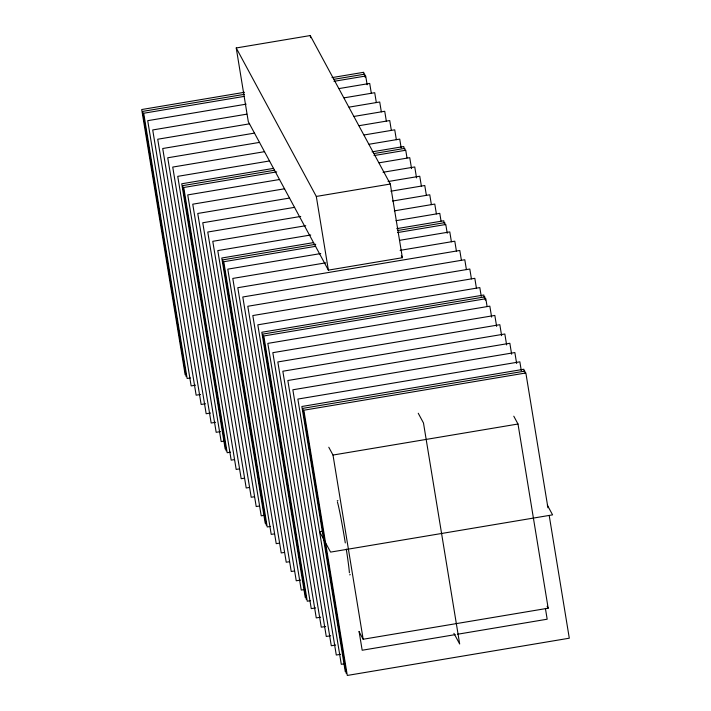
<?xml version="1.0" encoding="UTF-8"?>
<svg xmlns="http://www.w3.org/2000/svg" width="711" height="711" viewBox="0 0 711 711"><rect width="100%" height="100%" fill="white"/><g stroke="black" fill="none" stroke-linecap="round" stroke-linejoin="round"><path stroke-width="1.07" d="M350.319 574.701L349.625 574.835M236.23 47.966L310.236 35.55L390.312 184.033L402.373 257.711L328.375 270.127L248.299 121.643L236.23 47.966L316.306 196.44L328.375 270.127M244.504 92.288L141.702 109.538L185.144 374.777M331.993 77.615L363.703 72.291L364.068 74.486M244.415 94.332L142.707 111.396L186.14 376.634M334.09 79.285L364.707 74.148L365.25 77.437M244.317 96.367L143.711 113.245L187.144 378.492L190.424 377.941M333.992 81.321L365.712 76.006L367.143 84.769M246.139 104.162L147.71 120.674L191.143 385.913L195.516 385.175M339.094 88.564L369.711 83.427L371.329 93.292M246.761 114.178L152.714 129.953L196.147 395.192L200.529 394.463M344.097 97.842L374.715 92.706L376.332 102.571M249.588 123.821L157.718 139.232L201.151 404.47L205.532 403.741M349.101 107.13L379.718 101.993L381.336 111.849M254.591 133.099L162.721 148.51L206.163 413.758L210.536 413.02M354.105 116.408L384.731 111.272L386.34 121.137M259.595 142.378L167.734 157.789L211.167 423.036L215.54 422.298M359.108 125.687L389.735 120.55L391.343 130.415M264.599 151.665L172.737 167.076L216.171 432.315L220.543 431.577M364.112 134.966L394.738 129.829L396.356 139.694M269.602 160.944L177.741 176.355L221.174 441.593L224.454 441.042M369.125 144.244L399.742 139.107L401.173 147.879M273.602 168.365L181.74 183.776L225.174 449.014M372.031 151.852L403.741 146.537L404.106 148.723M274.606 170.222L182.745 185.633L226.178 450.872M374.128 153.523L404.746 148.386L405.101 150.581M276.703 171.893L183.749 187.491L227.182 452.729L230.462 452.178M374.03 155.567L405.75 150.243L407.003 157.913M279.61 179.501L187.748 194.912L231.182 460.15L234.461 459.599M379.132 162.81L409.749 157.673L411.545 168.631M284.613 188.779L192.752 204.19L236.185 469.438L239.465 468.887M383.042 172.266L414.753 166.952L416.548 177.91M289.617 198.058L197.756 213.469L241.189 478.716L244.477 478.165M388.046 181.545L419.757 176.23L421.374 186.095M316.306 196.44L390.312 184.033M294.63 207.336L202.759 222.756L246.202 487.995L249.481 487.444M390.863 191.197L424.769 185.509L426.378 195.374M300.726 216.437L207.763 232.035L251.205 497.273L254.485 496.722M392.588 201.026L429.773 194.787L431.381 204.652M305.73 225.716L212.776 241.313L256.209 506.552L259.488 506.001M394.312 210.856L434.776 204.066L436.394 213.931M310.734 234.994L217.779 250.592L261.213 515.831L264.492 515.279M396.036 220.686L439.78 213.344L441.033 221.023M313.64 242.602L221.779 258.013L265.212 523.26M396.756 228.658L443.78 220.774L444.144 222.961M315.737 244.282L222.783 259.87L266.216 525.118M397.76 230.515L444.784 222.632L445.139 224.818M315.648 246.317L223.778 261.728L267.22 526.967L270.5 526.416M397.662 232.559L445.788 224.48L447.219 233.252M320.741 253.56L227.787 269.149L271.22 534.396L274.499 533.845M399.484 240.345L449.787 231.91L451.405 241.776M325.745 262.839L232.79 278.428L276.224 543.675L279.503 543.124M400.115 250.361L454.791 241.189L456.409 251.054M328.784 447.237L332.997 455.049L517.999 424.014L548.163 608.207L363.161 639.251L358.948 631.43M322.847 531.144L319.568 531.695L330.579 552.109L552.58 514.862L547.337 505.148M284.516 552.403L281.227 552.954L237.794 287.715L459.795 250.468L461.412 260.333M289.519 561.681L286.231 562.232L242.798 296.994L464.798 259.746L466.416 269.611M294.523 570.96L291.243 571.511L247.801 306.272L469.811 269.025L471.42 278.89M300.62 580.06L296.247 580.798L252.814 315.551L474.815 278.312L476.423 288.177M304.53 589.526L301.251 590.077L257.817 324.829L479.818 287.591L481.249 296.354M310.538 600.662L307.259 601.213L263.817 335.965L485.826 298.727L487.079 306.397M315.631 607.896L311.258 608.634L267.825 343.395L489.826 306.148L491.621 317.106M320.634 617.184L316.262 617.912L272.828 352.674L494.829 315.426L496.625 326.393M325.638 626.462L321.265 627.191L277.832 361.952L499.833 324.705L501.628 335.672M330.651 635.741L326.269 636.478L282.836 371.231L504.837 333.992L506.632 344.951M335.654 645.019L331.282 645.757L287.839 380.509L509.849 343.271L511.636 354.229M455.218 634.63L362.175 650.245L359.153 631.821M457.413 634.265L547.177 619.21L545.399 608.376M340.658 654.298L336.285 655.035L292.843 389.788L514.853 352.549L516.648 363.508M344.568 663.763L341.289 664.314L297.856 399.075L519.857 361.828L521.287 370.6M337.227 500.784L337.938 500.686M513.786 416.202L517.999 424.014M401.324 255.756L402.373 257.711M547.106 606.261L548.163 608.207M418.237 413.251L423.48 422.974L459.679 644.006L453.911 633.314M547.932 507.778L525.856 372.964L303.855 410.211L347.297 675.45L569.298 638.202L549.194 515.448M525.216 373.302L524.86 371.106L302.859 408.354L346.293 673.593M524.22 371.444L523.856 369.249L301.855 406.496L345.288 671.735M485.364 300.158L484.822 296.869L262.821 334.108L306.254 599.355M484.182 297.207L483.818 295.012L261.817 332.259L305.25 597.498M310.236 35.55L310.591 37.719M332.997 455.049L363.161 639.251M337.396 501.966A37.541 1.369 80.5 0 1 345.297 542.928M346.275 549.07A37.541 1.369 80.5 0 1 349.385 572.799"/></g></svg>
